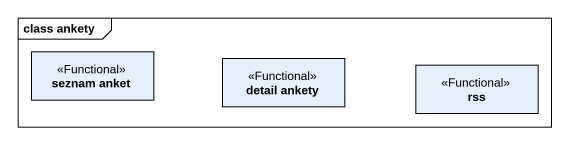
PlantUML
@startuml
mainframe class ankety
hide circle
hide empty members
class "seznam anket" as seznam_anket <<Functional>>
class "detail ankety" as detail_ankety <<Functional>>
class rss <<Functional>>
@enduml
